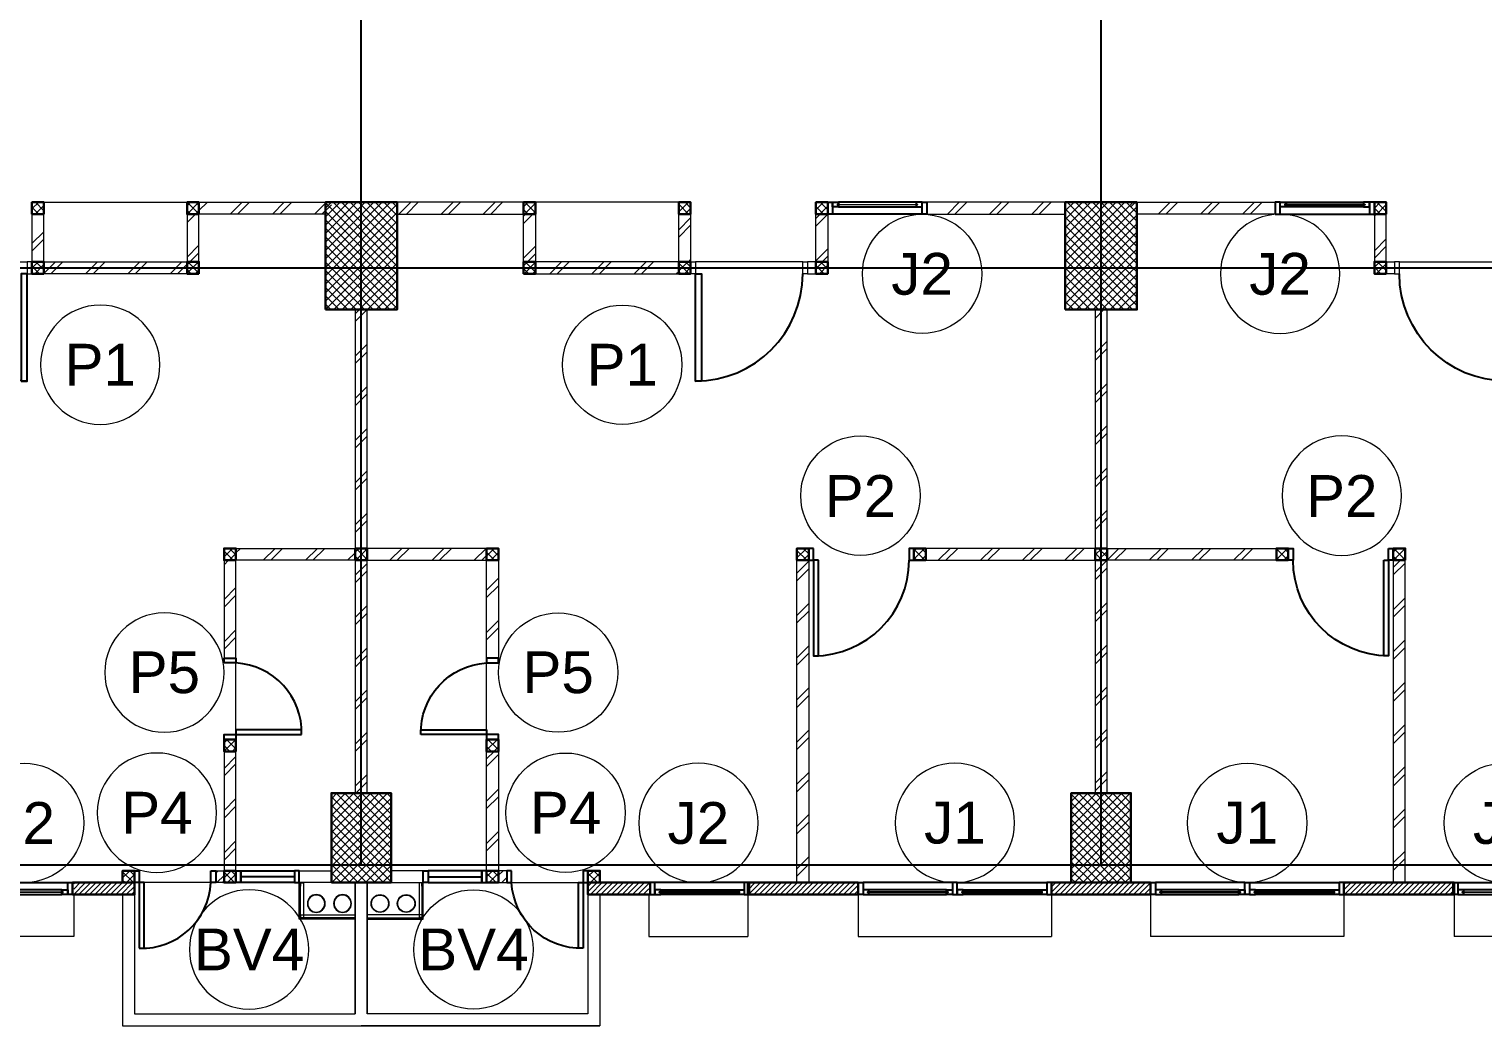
# Model space of a CAD drawing. Header units: millimetres. Extents: x -108 to 351, y -17 to 192.
# Drawn here: x 24.01 to 36.19, y 85.5 to 93.85 of the extents above; entities that cross this region are included whole.
import ezdxf
from ezdxf.enums import TextEntityAlignment as Align

# ---------------------------------------------------------------- set-up
doc = ezdxf.new("R2010")
doc.units = ezdxf.units.MM
for name, color, linetype, lineweight in [('ars', 11, 'Continuous', 0), ('KACA', 151, 'Continuous', 5), ('KOL', 1, 'Continuous', 30), ('KOLOM', 4, 'Continuous', 9), ('lan', 7, 'Continuous', 15), ('NOT', 7, 'Continuous', 20), ('tem', 5, 'Continuous', 20)]:
    doc.layers.add(name, color=color, linetype=linetype, lineweight=lineweight)
doc.layers.add('as', color=1, linetype='Continuous', plot=False)
doc.layers.add('Kusen', color=30, linetype='Continuous')
doc.styles.add('S', font='simplex', dxfattribs={"width": 0.75})
doc.styles.get("Standard").update_dxf_attribs({"font": 'arial.ttf'})
pattern_1 = [(225, (-467.078732, 382.454584), (0.0220970869, -0.0220970869), [])]
pattern_2 = [(45, (18.59984, 1e-14), (-0.176777, 0.176777), []), (45, (18.66234, 1e-14), (-0.176777, 0.176777), [])]
pattern_3 = [(45, (18.59984, -6e-14), (-0.176777, 0.176777), []), (45, (18.66234, -6e-14), (-0.176777, 0.176777), [])]
pattern_4 = [(45, (18.6, -6e-14), (-0.1767767, 0.1767767), []), (45, (18.6625, -6e-14), (-0.1767767, 0.1767767), [])]
pattern_5 = [(45, (18.6, -0.00436), (-0.1767767, 0.1767767), []), (45, (18.6625, -0.00436), (-0.1767767, 0.1767767), [])]
pattern_6 = [(45, (18.59616, -0.00436), (-0.176777, 0.176777), []), (45, (18.65866, -0.00436), (-0.176777, 0.176777), [])]
pattern_7 = [(225, (23.57673, 55.07964), (0.06629126, -0.06629126), []), (225, (23.53254, 55.07964), (0.06629126, -0.06629126), [])]
pattern_8 = [(45, (18.59616, -0.00436), (-0.1767767, 0.1767767), []), (45, (18.65866, -0.00436), (-0.1767767, 0.1767767), [])]
pattern_9 = [(45, (21.09865, 1.1), (-0.1767767, 0.1767767), []), (45, (21.16115, 1.1), (-0.1767767, 0.1767767), [])]

# ---------------------------------------------------------------- blocks, each defined once
blk = doc.blocks.new("k3'")
at = {"layer": 'ars'}
h = blk.add_hatch(dxfattribs=at)
h.set_pattern_fill('_USER', color=256, scale=0.05, angle=45, double=1, pattern_type=0)
h.set_pattern_definition([(45, (0, -4.975), (-0.03535534, 0.03535534), []), (135, (0, -4.975), (-0.03535534, -0.03535534), [])])
h.paths.add_polyline_path([(-0.25, -0.375), (0.25, -0.375), (0.25, 0.375), (-0.25, 0.375)])
at = {"layer": 'KOL'}
blk.add_lwpolyline([(-0.25, -0.375), (0.25, -0.375), (0.25, 0.375), (-0.25, 0.375)], close=True, dxfattribs=at)
blk = doc.blocks.new("k1'")
at = {"layer": 'ars'}
h = blk.add_hatch(dxfattribs=at)
h.set_pattern_fill('_USER', color=256, scale=0.05, angle=45, double=1, pattern_type=0)
h.set_pattern_definition([(45, (0, -5), (-0.03535534, 0.03535534), []), (135, (0, -5), (-0.03535534, -0.03535534), [])])
h.paths.add_polyline_path([(-0.3, -0.45), (0.3, -0.45), (0.3, 0.45), (-0.3, 0.45)])
at = {"layer": 'KOL'}
blk.add_lwpolyline([(-0.3, -0.45), (0.3, -0.45), (0.3, 0.45), (-0.3, 0.45)], close=True, dxfattribs=at)
blk = doc.blocks.new('T. J1')
at = {"layer": 'Kusen'}
for p, q in [((-0.019, 0), (-0.769, 0)), ((-0.719, 0.1), (-0.069, 0.1)), ((-0.069, 0.06), (-0.719, 0.06)), ((0.021, 0), (0.771, 0)), ((0.721, 0.1), (0.071, 0.1)), ((0.071, 0.06), (0.721, 0.06))]:
    blk.add_line(p, q, dxfattribs=at)
for points in [[(-0.809, 0), (-0.769, 0), (-0.769, 0.1), (-0.809, 0.1)], [(-0.019, 0), (0.021, 0), (0.021, 0.1), (-0.019, 0.1)], [(0.811, 0), (0.771, 0), (0.771, 0.1), (0.811, 0.1)]]:
    blk.add_lwpolyline(points, close=True, dxfattribs=at)
for points in [[(-0.719, 0.077), (-0.719, 0.06), (-0.769, 0.06), (-0.769, 0.1), (-0.719, 0.1), (-0.719, 0.082), (-0.729, 0.082), (-0.729, 0.077), (-0.719, 0.077)], [(-0.069, 0.077), (-0.069, 0.06), (-0.019, 0.06), (-0.019, 0.1), (-0.069, 0.1), (-0.069, 0.082), (-0.059, 0.082), (-0.059, 0.077), (-0.069, 0.077)], [(0.071, 0.077), (0.071, 0.06), (0.021, 0.06), (0.021, 0.1), (0.071, 0.1), (0.071, 0.082), (0.061, 0.082), (0.061, 0.077), (0.071, 0.077)], [(0.721, 0.077), (0.721, 0.06), (0.771, 0.06), (0.771, 0.1), (0.721, 0.1), (0.721, 0.082), (0.731, 0.082), (0.731, 0.077), (0.721, 0.077)]]:
    blk.add_lwpolyline(points, dxfattribs=at)
at = {"layer": 'Kusen', "color": 141}
for points in [[(-0.729, 0.077), (-0.059, 0.077), (-0.059, 0.082), (-0.729, 0.082)], [(0.731, 0.077), (0.061, 0.077), (0.061, 0.082), (0.731, 0.082)]]:
    blk.add_lwpolyline(points, close=True, dxfattribs=at)
blk = doc.blocks.new('T. J2')
at = {"layer": 'KACA', "color": 141}
blk.add_lwpolyline([(-0.379, 0.077), (0.291, 0.077), (0.291, 0.082), (-0.379, 0.082)], close=True, dxfattribs=at)
at = {"layer": 'Kusen'}
for p, q in [((-0.419, 0), (0.331, 0)), ((-0.369, 0.1), (0.281, 0.1)), ((0.281, 0.06), (-0.369, 0.06))]:
    blk.add_line(p, q, dxfattribs=at)
for points in [[(-0.459, 0), (-0.419, 0), (-0.419, 0.1), (-0.459, 0.1)], [(0.331, 0), (0.371, 0), (0.371, 0.1), (0.331, 0.1)]]:
    blk.add_lwpolyline(points, close=True, dxfattribs=at)
for points in [[(-0.369, 0.077), (-0.369, 0.06), (-0.419, 0.06), (-0.419, 0.1), (-0.369, 0.1), (-0.369, 0.082), (-0.379, 0.082), (-0.379, 0.077), (-0.369, 0.077)], [(0.281, 0.077), (0.281, 0.06), (0.331, 0.06), (0.331, 0.1), (0.281, 0.1), (0.281, 0.082), (0.291, 0.082), (0.291, 0.077), (0.281, 0.077)]]:
    blk.add_lwpolyline(points, dxfattribs=at)
blk = doc.blocks.new('P.80')
at = {"layer": 'Kusen'}
for points in [[(-69.809, -74.837), (-69.769, -74.837), (-69.769, -74.037), (-69.809, -74.037)], [(-70.609, -74.937), (-70.569, -74.937), (-70.569, -74.837), (-70.609, -74.837)], [(-69.769, -74.937), (-69.729, -74.937), (-69.729, -74.837), (-69.769, -74.837)]]:
    blk.add_lwpolyline(points, close=True, dxfattribs=at)
blk.add_arc((-69.769, -74.837), 0.8, 90, 180, dxfattribs=at)
blk = doc.blocks.new('K 10.10')
at = {"layer": 'ars'}
h = blk.add_hatch(dxfattribs=at)
h.set_pattern_fill('_USER', color=256, scale=0.05, angle=45, double=1, pattern_type=0)
h.set_pattern_definition([(45, (0, 0), (-0.035355339, 0.035355339), []), (135, (0, 0), (-0.035355339, -0.035355339), [])])
h.paths.add_polyline_path([(1560.538, 1380.407), (1560.638, 1380.407), (1560.638, 1380.507), (1560.538, 1380.507)])
at = {"layer": 'KOL'}
blk.add_lwpolyline([(1560.538, 1380.407), (1560.638, 1380.407), (1560.638, 1380.507), (1560.538, 1380.507)], close=True, dxfattribs=at)
blk = doc.blocks.new('P-90')
at = {"layer": 'Kusen'}
blk.add_lwpolyline([(374.691, -21.598), (374.741, -21.598), (374.741, -22.498), (374.691, -22.498)], close=True, dxfattribs=at)
at = {"layer": 'Kusen', "lineweight": 9}
for points in [[(373.801, -22.498), (373.841, -22.498), (373.841, -22.598), (373.801, -22.598)], [(374.741, -22.498), (374.781, -22.498), (374.781, -22.598), (374.741, -22.598)]]:
    blk.add_lwpolyline(points, close=True, dxfattribs=at)
at = {"layer": 'Kusen'}
blk.add_arc((374.741, -22.498), 0.9, 90, 180, dxfattribs=at)
blk = doc.blocks.new('P.60')
at = {"layer": 'Kusen'}
for points in [[(1472.835, 997.535), (1472.875, 997.535), (1472.875, 997.435), (1472.835, 997.435)], [(1473.475, 997.535), (1473.515, 997.535), (1473.515, 997.435), (1473.475, 997.435)], [(1472.875, 996.885), (1472.915, 996.885), (1472.915, 997.435), (1472.875, 997.435)]]:
    blk.add_lwpolyline(points, close=True, dxfattribs=at)
blk.add_arc((1472.895, 997.466), 0.581, 268.0266, 356.9943, dxfattribs=at)
blk = doc.blocks.new('BV')
at = {"layer": 'Kusen'}
for points in [[(-0.225, 0.1), (-0.265, 0.1), (-0.265, 0), (-0.225, 0)], [(-0.225, 0.1), (-0.265, 0.1), (-0.265, 0), (-0.225, 0)], [(0.225, 0.1), (-0.225, 0.1), (-0.225, 0), (0.225, 0)], [(0.225, 0.1), (0.265, 0.1), (0.265, 0), (0.225, 0)]]:
    blk.add_lwpolyline(points, close=True, dxfattribs=at)
at = {"layer": 'Kusen', "color": 141}
blk.add_lwpolyline([(0.225, 0.05), (-0.225, 0.05)], dxfattribs=at)
blk = doc.blocks.new('2-typikal-1')
at = {"layer": 'ars'}
for points in [[(0.05, -0.455), (0.52, -0.455), (0.52, -0.15)], [(0.05, -0.445), (0.51, -0.445), (0.51, -0.15)], [(0.485, -0.15), (0.51, -0.15), (0.51, -0.179), (0.508, -0.179), (0.508, -0.152), (0.485, -0.152), (0.485, -0.15)], [(0.485, -0.152), (0.485, -0.443)], [(0.51, -0.419), (0.05, -0.419)], [(0.485, -0.445), (0.51, -0.445), (0.51, -0.419), (0.508, -0.419), (0.508, -0.443), (0.485, -0.443), (0.485, -0.445)]]:
    blk.add_lwpolyline(points, dxfattribs=at)
for centre, radius in [((0.157, -0.325), 0.075), ((0.157, -0.325), 0.071), ((0.377, -0.325), 0.075), ((0.377, -0.325), 0.071)]:
    blk.add_circle(centre, radius, dxfattribs=at)
at = {"layer": 'KOL'}
for points in [[(2.42, -0.15), (1.9, -0.15), (1.9, -0.25), (2.42, -0.25)], [(4.165, -0.15), (3.25, -0.15), (3.25, -0.25), (4.165, -0.25)]]:
    blk.add_lwpolyline(points, close=True, dxfattribs=at)
at = {"layer": 'lan'}
for p, q in [((2.656, 5.55), (1.456, 5.55)), ((3.7, 5.05), (2.8, 5.05)), ((1.05, 1.13), (1.05, 1.69)), ((0.05, -1.25), (0.05, -0.15)), ((1.26, -0.15), (1.82, -0.15)), ((1.9, -0.25), (1.9, -1.25)), ((2, -0.25), (2, -1.35)), ((1.9, -1.25), (0.05, -1.25)), ((2, -1.35), (0, -1.35))]:
    blk.add_line(p, q, dxfattribs=at)
at = {"layer": 'tem'}
for points in [[(1.36, 5.55), (0.3, 5.55), (0.3, 5.45), (1.36, 5.45)], [(5.9, 5.55), (4.74, 5.55), (4.74, 5.45), (5.9, 5.45)], [(1.46, 5.45), (1.46, 5.05), (1.36, 5.05), (1.36, 5.45)], [(2.76, 5.45), (2.76, 5.05), (2.66, 5.05), (2.66, 5.45)], [(3.91, 5.45), (3.91, 5.05), (3.81, 5.05), (3.81, 5.45)], [(2.66, 5.05), (1.46, 5.05), (1.46, 4.95), (2.66, 4.95)], [(3.81, 5.05), (3.74, 5.05), (3.74, 4.95), (3.81, 4.95)], [(1.05, 2.65), (0.05, 2.65), (0.05, 2.55), (1.05, 2.55)], [(6.15, 2.65), (4.731, 2.65), (4.731, 2.55), (6.15, 2.55)], [(1.15, 2.55), (1.15, 1.73), (1.05, 1.73), (1.05, 2.55)], [(1.15, 0.95), (1.15, -0.05), (1.05, -0.05), (1.05, 0.95)], [(0.52, -0.05), (0.25, -0.05), (0.25, -0.15), (0.52, -0.15)], [(1.22, -0.05), (1.15, -0.05), (1.15, -0.15), (1.22, -0.15)]]:
    blk.add_lwpolyline(points, close=True, dxfattribs=at)
at = {"layer": 'tem', "ltscale": 2}
blk.add_lwpolyline([(3.651, 2.55), (3.751, 2.55), (3.751, -0.15), (3.651, -0.15)], close=True, dxfattribs=at)
at = {"rotation": 180}
blk.add_blockref('BV', (0.785, -0.05), dxfattribs=at)
at = {"layer": 'KOLOM', "extrusion": (0, 0, -1), "xscale": -1, "zscale": -1}
for p in [(1559.178, -1374.957), (1557.878, -1374.957), (1556.728, -1374.957), (1559.178, -1375.456), (1557.878, -1375.456), (1556.728, -1375.456), (1559.488, -1377.857), (1556.887, -1377.857), (1555.907, -1377.857), (1559.488, -1379.457), (1559.488, -1380.557), (1558.638, -1380.557)]:
    blk.add_blockref('K 10.10', p, dxfattribs=at)
at = {"layer": 'Kusen', "xscale": -1}
for name, p in [('T. J2', (4.281, 5.45)), ('P.60', (1474.735, -997.585))]:
    blk.add_blockref(name, p, dxfattribs=at)
at = {"layer": 'Kusen', "rotation": 180}
for name, p in [('P-90', (377.541, -17.547)), ('P.80', (-65.978, -72.287)), ('T. J2', (2.791, -0.15)), ('T. J1', (4.976, -0.15))]:
    blk.add_blockref(name, p, dxfattribs=at)
at = {"layer": 'Kusen', "xscale": -1, "rotation": 270}
blk.add_blockref('P.60', (-996.385, -1471.785), dxfattribs=at)
blk = doc.blocks.new('LANTAI-2')
at = {"layer": 'ars'}
h = blk.add_hatch(dxfattribs=at)
h.set_pattern_fill('TEMBOK', color=256, scale=0.25)
h.set_pattern_definition(pattern_5)
h.paths.add_polyline_path([(23.44, 5.55), (24.55, 5.55), (24.55, 5.45), (23.44, 5.45)])
h = blk.add_hatch(dxfattribs=at)
h.set_pattern_fill('TEMBOK', color=256, scale=0.25)
h.set_pattern_definition(pattern_5)
h.paths.add_polyline_path([(26.16, 5.55), (25.05, 5.55), (25.05, 5.45), (26.16, 5.45)])
h = blk.add_hatch(dxfattribs=at)
h.set_pattern_fill('TEMBOK', color=256, scale=0.25)
h.set_pattern_definition(pattern_5)
h.paths.add_polyline_path([(30.75, 5.55), (29.54, 5.55), (29.54, 5.45), (30.75, 5.45)])
h = blk.add_hatch(dxfattribs=at)
h.set_pattern_fill('TEMBOK', color=256, scale=0.25)
h.set_pattern_definition(pattern_5)
h.paths.add_polyline_path([(31.25, 5.55), (32.46, 5.55), (32.46, 5.45), (31.25, 5.45)])
h = blk.add_hatch(dxfattribs=at)
h.set_pattern_fill('TEMBOK', color=256, scale=0.25)
h.set_pattern_definition(pattern_5)
h.paths.add_polyline_path([(22.04, 5.45), (22.04, 5.05), (22.14, 5.05), (22.14, 5.45)])
h = blk.add_hatch(dxfattribs=at)
h.set_pattern_fill('TEMBOK', color=256, scale=0.25)
h.set_pattern_definition(pattern_5)
h.paths.add_polyline_path([(23.34, 5.45), (23.34, 5.05), (23.44, 5.05), (23.44, 5.45)])
h = blk.add_hatch(dxfattribs=at)
h.set_pattern_fill('TEMBOK', color=256, scale=0.25)
h.set_pattern_definition(pattern_5)
h.paths.add_polyline_path([(26.26, 5.45), (26.26, 5.05), (26.16, 5.05), (26.16, 5.45)])
h = blk.add_hatch(dxfattribs=at)
h.set_pattern_fill('TEMBOK', color=256, scale=0.25)
h.set_pattern_definition(pattern_5)
h.paths.add_polyline_path([(27.56, 5.45), (27.56, 5.05), (27.46, 5.05), (27.46, 5.45)])
h = blk.add_hatch(dxfattribs=at)
h.set_pattern_fill('TEMBOK', color=256, scale=0.25)
h.set_pattern_definition(pattern_8)
h.paths.add_polyline_path([(28.71, 5.45), (28.71, 5.05), (28.61, 5.05), (28.61, 5.45)])
h = blk.add_hatch(dxfattribs=at)
h.set_pattern_fill('TEMBOK', color=256, scale=0.25)
h.set_pattern_definition(pattern_8)
h.paths.add_polyline_path([(33.29, 5.45), (33.29, 5.05), (33.39, 5.05), (33.39, 5.45)])
h = blk.add_hatch(dxfattribs=at)
h.set_pattern_fill('TEMBOK', color=256, scale=0.25)
h.set_pattern_definition(pattern_6)
h.paths.add_polyline_path([(22.14, 5.05), (23.34, 5.05), (23.34, 4.95), (22.14, 4.95)])
h = blk.add_hatch(dxfattribs=at)
h.set_pattern_fill('TEMBOK', color=256, scale=0.25)
h.set_pattern_definition(pattern_6)
h.paths.add_polyline_path([(27.46, 5.05), (26.26, 5.05), (26.26, 4.95), (27.46, 4.95)])
h = blk.add_hatch(dxfattribs=at)
h.set_pattern_fill('TEMBOK', color=256, scale=0.25)
h.set_pattern_definition([(45, (24.8, -1.7), (-0.176777, 0.176777), []), (45, (24.8625, -1.7), (-0.176777, 0.176777), [])])
h.paths.add_polyline_path([(24.85, 4.65), (24.75, 4.65), (24.75, 2.65), (24.85, 2.65)])
h = blk.add_hatch(dxfattribs=at)
h.set_pattern_fill('TEMBOK', color=256, scale=0.25)
h.set_pattern_definition([(45, (18.6, -1.7), (-0.1767767, 0.1767767), []), (45, (18.6625, -1.7), (-0.1767767, 0.1767767), [])])
h.paths.add_polyline_path([(30.95, 4.65), (31.05, 4.65), (31.05, 2.65), (30.95, 2.65)])
h = blk.add_hatch(dxfattribs=at)
h.set_pattern_fill('TEMBOK', color=256, scale=0.25)
h.set_pattern_definition(pattern_4)
h.paths.add_polyline_path([(23.75, 2.65), (24.75, 2.65), (24.75, 2.55), (23.75, 2.55)])
h = blk.add_hatch(dxfattribs=at)
h.set_pattern_fill('TEMBOK', color=256, scale=0.25)
h.set_pattern_definition(pattern_4)
h.paths.add_polyline_path([(25.85, 2.65), (24.85, 2.65), (24.85, 2.55), (25.85, 2.55)])
h = blk.add_hatch(dxfattribs=at)
h.set_pattern_fill('TEMBOK', color=256, scale=0.25)
h.set_pattern_definition(pattern_4)
h.paths.add_polyline_path([(30.95, 2.65), (29.531, 2.65), (29.531, 2.55), (30.95, 2.55)])
h = blk.add_hatch(dxfattribs=at)
h.set_pattern_fill('TEMBOK', color=256, scale=0.25)
h.set_pattern_definition(pattern_4)
h.paths.add_polyline_path([(31.05, 2.65), (32.469, 2.65), (32.469, 2.55), (31.05, 2.55)])
h = blk.add_hatch(dxfattribs=at)
h.set_pattern_fill('TEMBOK', color=256, scale=0.25)
h.set_pattern_definition(pattern_2)
h.paths.add_polyline_path([(23.65, 2.55), (23.65, 1.73), (23.75, 1.73), (23.75, 2.55)])
h = blk.add_hatch(dxfattribs=at)
h.set_pattern_fill('TEMBOK', color=256, scale=0.25)
h.set_pattern_definition([(45, (24.8, -1e-13), (-0.176777, 0.176777), []), (45, (24.8625, -1e-13), (-0.176777, 0.176777), [])])
h.paths.add_polyline_path([(24.85, 2.55), (24.75, 2.55), (24.75, 0.6), (24.85, 0.6)])
h = blk.add_hatch(dxfattribs=at)
h.set_pattern_fill('TEMBOK', color=256, scale=0.25)
h.set_pattern_definition(pattern_2)
h.paths.add_polyline_path([(25.95, 2.55), (25.95, 1.73), (25.85, 1.73), (25.85, 2.55)])
h = blk.add_hatch(dxfattribs=at)
h.set_pattern_fill('TEMBOK', color=256, scale=0.25)
h.set_pattern_definition(pattern_9)
h.paths.add_polyline_path([(28.451, 2.55), (28.551, 2.55), (28.551, -0.15), (28.451, -0.15)])
h = blk.add_hatch(dxfattribs=at)
h.set_pattern_fill('TEMBOK', color=256, scale=0.25)
h.set_pattern_definition(pattern_4)
h.paths.add_polyline_path([(30.95, 2.55), (31.05, 2.55), (31.05, 0.6), (30.95, 0.6)])
h = blk.add_hatch(dxfattribs=at)
h.set_pattern_fill('TEMBOK', color=256, scale=0.25)
h.set_pattern_definition(pattern_9)
h.paths.add_polyline_path([(33.549, 2.55), (33.449, 2.55), (33.449, -0.15), (33.549, -0.15)])
h = blk.add_hatch(dxfattribs=at)
h.set_pattern_fill('TEMBOK', color=256, scale=0.25)
h.set_pattern_definition(pattern_3)
h.paths.add_polyline_path([(23.65, 0.95), (23.65, -0.05), (23.75, -0.05), (23.75, 0.95)])
h = blk.add_hatch(dxfattribs=at)
h.set_pattern_fill('TEMBOK', color=256, scale=0.25)
h.set_pattern_definition(pattern_3)
h.paths.add_polyline_path([(25.95, 0.95), (25.95, -0.05), (25.85, -0.05), (25.85, 0.95)])
h = blk.add_hatch(dxfattribs=at)
h.set_pattern_fill('ANSI32', color=256, scale=0.25, angle=180, style=0, double=1)
h.set_pattern_definition(pattern_7)
h.paths.add_polyline_path([(23.58, -0.05), (23.65, -0.05), (23.65, -0.15), (23.58, -0.15)])
h = blk.add_hatch(dxfattribs=at)
h.set_pattern_fill('ANSI32', color=256, scale=0.25, angle=180, style=0, double=1)
h.set_pattern_definition(pattern_7)
h.paths.add_polyline_path([(26.02, -0.05), (25.95, -0.05), (25.95, -0.15), (26.02, -0.15)])
h = blk.add_hatch(dxfattribs=at)
h.set_pattern_fill('ANSI31', color=256, scale=0.25, angle=180, style=0)
h.set_pattern_definition(pattern_1)
h.paths.add_polyline_path([(22.39, -0.15), (22.9, -0.15), (22.9, -0.25), (22.39, -0.25)])
h = blk.add_hatch(dxfattribs=at)
h.set_pattern_fill('ANSI31', color=256, scale=0.25, angle=180, style=0)
h.set_pattern_definition(pattern_1)
h.paths.add_polyline_path([(27.21, -0.15), (26.7, -0.15), (26.7, -0.25), (27.21, -0.25)])
h = blk.add_hatch(dxfattribs=at)
h.set_pattern_fill('ANSI31', color=256, scale=0.25, angle=180, style=0)
h.set_pattern_definition(pattern_1)
h.paths.add_polyline_path([(28.965, -0.15), (28.04, -0.15), (28.04, -0.25), (28.965, -0.25)])
h = blk.add_hatch(dxfattribs=at)
h.set_pattern_fill('ANSI31', color=256, scale=0.25, angle=180, style=0)
h.set_pattern_definition(pattern_1)
h.paths.add_polyline_path([(31.415, -0.15), (30.585, -0.15), (30.585, -0.25), (31.415, -0.25)])
h = blk.add_hatch(dxfattribs=at)
h.set_pattern_fill('ANSI31', color=256, scale=0.25, angle=180, style=0)
h.set_pattern_definition(pattern_1)
h.paths.add_polyline_path([(33.035, -0.15), (33.96, -0.15), (33.96, -0.25), (33.035, -0.25)])
at = {"layer": 'as'}
for p, q in [((24.8, 0), (24.8, 13.1)), ((31, 0), (31, 13.1)), ((0, 5), (74.4, 5)), ((0, 0), (74.4, 0))]:
    blk.add_line(p, q, dxfattribs=at)
at = {"layer": 'KOL'}
for points in [[(28.965, -0.15), (28.04, -0.15), (28.04, -0.25), (28.965, -0.25)], [(31.415, -0.15), (30.585, -0.15), (30.585, -0.25), (31.415, -0.25)], [(33.96, -0.15), (33.035, -0.15), (33.035, -0.25), (33.96, -0.25)]]:
    blk.add_lwpolyline(points, close=True, dxfattribs=at)
at = {"layer": 'lan'}
for p, q in [((24.75, -0.15), (24.75, -1.25)), ((24.85, -0.15), (24.85, -1.25)), ((22.39, -0.25), (22.39, -0.6)), ((22.8, -0.25), (22.8, -1.35)), ((22.9, -0.25), (22.9, -1.25)), ((26.7, -0.25), (26.7, -1.25)), ((26.8, -0.25), (26.8, -1.35)), ((27.21, -0.25), (27.21, -0.6)), ((28.04, -0.25), (28.04, -0.6)), ((28.965, -0.25), (28.965, -0.6)), ((30.585, -0.25), (30.585, -0.6)), ((31.415, -0.25), (31.415, -0.6)), ((33.035, -0.25), (33.035, -0.6)), ((33.96, -0.25), (33.96, -0.6)), ((22.39, -0.6), (21.56, -0.6)), ((27.21, -0.6), (28.04, -0.6)), ((28.965, -0.6), (30.585, -0.6)), ((33.035, -0.6), (31.415, -0.6)), ((34.79, -0.6), (33.96, -0.6)), ((22.9, -1.25), (24.75, -1.25)), ((26.7, -1.25), (24.85, -1.25)), ((22.8, -1.35), (26.8, -1.35))]:
    blk.add_line(p, q, dxfattribs=at)
at = {"layer": 'tem'}
for points in [[(24.85, 2.65), (24.85, 4.65), (24.75, 4.65), (24.75, 2.65)], [(31.05, 2.65), (31.05, 4.65), (30.95, 4.65), (30.95, 2.65)], [(24.85, 0.6), (24.85, 2.55), (24.75, 2.55), (24.75, 0.6)], [(31.05, 0.6), (31.05, 2.55), (30.95, 2.55), (30.95, 0.6)]]:
    blk.add_lwpolyline(points, close=True, dxfattribs=at)
at = {"layer": 'KOL'}
for name, p in [("k1'", (24.8, 5.1)), ("k1'", (31, 5.1)), ("k3'", (24.8, 0.225)), ("k3'", (31, 0.225))]:
    blk.add_blockref(name, p, dxfattribs=at)
at = {"layer": 'KOLOM', "extrusion": (0, 0, -1), "xscale": -1, "zscale": -1}
for p in [(1535.788, -1377.857), (1529.588, -1377.857)]:
    blk.add_blockref('K 10.10', p, dxfattribs=at)
at = {"layer": 'lan', "xscale": -1}
for p in [(24.8, 0), (37.2, 0)]:
    blk.add_blockref('2-typikal-1', p, dxfattribs=at)
at = {"layer": 'lan'}
blk.add_blockref('2-typikal-1', (24.8, 0), dxfattribs=at)
blk = doc.blocks.new('NAV')
blk.add_circle((0, -0.4), 0.4)
at = {"style": 'S', "width": 0.75, "flags": 4}
blk.add_attdef('AV', text='', height=0.3, dxfattribs=at).set_placement((0, -0.4), align=Align.MIDDLE)

msp = doc.modelspace()

# ---------------------------------------------------------------- block references
at = {"layer": 'lan'}
msp.add_blockref('LANTAI-2', (1.99422, 86.84737), dxfattribs=at)
at = {"layer": 'NOT'}
ref = msp.add_blockref('NAV', (31.49422, 92.29737), dxfattribs=dict(at, xscale=1.25, yscale=1.25, zscale=1.25))
ref.add_attrib('AV', 'J2', dxfattribs={"layer": '0', "height": 0.35, "flags": 4}).set_placement((31.49422, 91.79737), align=Align.MIDDLE)
ref = msp.add_blockref('NAV', (34.49422, 92.29737), dxfattribs=dict(at, xscale=-1.25, yscale=1.25, zscale=1.25))
ref.add_attrib('AV', 'J2', dxfattribs={"layer": '0', "height": 0.35, "flags": 4}).set_placement((34.49422, 91.79737), align=Align.MIDDLE)
ref = msp.add_blockref('NAV', (24.60678, 91.53592), dxfattribs=dict(at, xscale=-1.25, yscale=1.25, zscale=1.25))
ref.add_attrib('AV', 'P1', dxfattribs={"layer": '0', "height": 0.35, "flags": 4}).set_placement((24.60678, 91.03592), align=Align.MIDDLE)
ref = msp.add_blockref('NAV', (28.98166, 91.53592), dxfattribs=dict(at, xscale=1.25, yscale=1.25, zscale=1.25))
ref.add_attrib('AV', 'P1', dxfattribs={"layer": '0', "height": 0.35, "flags": 4}).set_placement((28.98166, 91.03592), align=Align.MIDDLE)
ref = msp.add_blockref('NAV', (30.97729, 90.4391), dxfattribs=dict(at, xscale=1.25, yscale=1.25, zscale=1.25))
ref.add_attrib('AV', 'P2', dxfattribs={"layer": '0', "height": 0.35, "flags": 4}).set_placement((30.97729, 89.9391), align=Align.MIDDLE)
ref = msp.add_blockref('NAV', (35.01115, 90.4391), dxfattribs=dict(at, xscale=-1.25, yscale=1.25, zscale=1.25))
ref.add_attrib('AV', 'P2', dxfattribs={"layer": '0', "height": 0.35, "flags": 4}).set_placement((35.01115, 89.9391), align=Align.MIDDLE)
ref = msp.add_blockref('NAV', (25.14422, 88.95737), dxfattribs=dict(at, xscale=-1.25, yscale=1.25, zscale=1.25))
ref.add_attrib('AV', 'P5', dxfattribs={"layer": '0', "height": 0.35, "flags": 4}).set_placement((25.14422, 88.45737), align=Align.MIDDLE)
ref = msp.add_blockref('NAV', (28.44422, 88.95737), dxfattribs=dict(at, xscale=1.25, yscale=1.25, zscale=1.25))
ref.add_attrib('AV', 'P5', dxfattribs={"layer": '0', "height": 0.35, "flags": 4}).set_placement((28.44422, 88.45737), align=Align.MIDDLE)
ref = msp.add_blockref('NAV', (25.08148, 87.78324), dxfattribs=dict(at, xscale=-1.25, yscale=1.25, zscale=1.25))
ref.add_attrib('AV', 'P4', dxfattribs={"layer": '0', "height": 0.35, "flags": 4}).set_placement((25.08148, 87.28324), align=Align.MIDDLE)
ref = msp.add_blockref('NAV', (28.50696, 87.78324), dxfattribs=dict(at, xscale=1.25, yscale=1.25, zscale=1.25))
ref.add_attrib('AV', 'P4', dxfattribs={"layer": '0', "height": 0.35, "flags": 4}).set_placement((28.50696, 87.28324), align=Align.MIDDLE)
ref = msp.add_blockref('NAV', (23.96922, 86.69737), dxfattribs=dict(at, xscale=1.25, yscale=1.25, zscale=1.25, rotation=180))
ref.add_attrib('AV', 'J2', dxfattribs={"layer": '0', "height": 0.35, "flags": 4}).set_placement((23.96922, 87.19737), align=Align.MIDDLE)
ref = msp.add_blockref('NAV', (29.61922, 86.69737), dxfattribs=dict(at, xscale=-1.25, yscale=1.25, zscale=1.25, rotation=180))
ref.add_attrib('AV', 'J2', dxfattribs={"layer": '0', "height": 0.35, "flags": 4}).set_placement((29.61922, 87.19737), align=Align.MIDDLE)
ref = msp.add_blockref('NAV', (31.76922, 86.69737), dxfattribs=dict(at, xscale=-1.25, yscale=1.25, zscale=1.25, rotation=180))
ref.add_attrib('AV', 'J1', dxfattribs={"layer": '0', "height": 0.35, "flags": 4}).set_placement((31.76922, 87.19737), align=Align.MIDDLE)
ref = msp.add_blockref('NAV', (34.21922, 86.69737), dxfattribs=dict(at, xscale=1.25, yscale=1.25, zscale=1.25, rotation=180))
ref.add_attrib('AV', 'J1', dxfattribs={"layer": '0', "height": 0.35, "flags": 4}).set_placement((34.21922, 87.19737), align=Align.MIDDLE)
ref = msp.add_blockref('NAV', (36.36922, 86.69737), dxfattribs=dict(at, xscale=1.25, yscale=1.25, zscale=1.25, rotation=180))
ref.add_attrib('AV', 'J2', dxfattribs={"layer": '0', "height": 0.35, "flags": 4}).set_placement((36.36922, 87.19737), align=Align.MIDDLE)
ref = msp.add_blockref('NAV', (25.85407, 86.63765), dxfattribs=dict(at, xscale=-1.25, yscale=1.25, zscale=1.25))
ref.add_attrib('AV', 'BV4', dxfattribs={"layer": '0', "height": 0.35, "flags": 4}).set_placement((25.85407, 86.13765), align=Align.MIDDLE)
ref = msp.add_blockref('NAV', (27.73436, 86.63765), dxfattribs=dict(at, xscale=1.25, yscale=1.25, zscale=1.25))
ref.add_attrib('AV', 'BV4', dxfattribs={"layer": '0', "height": 0.35, "flags": 4}).set_placement((27.73436, 86.13765), align=Align.MIDDLE)

doc.saveas('drawing.dxf')
